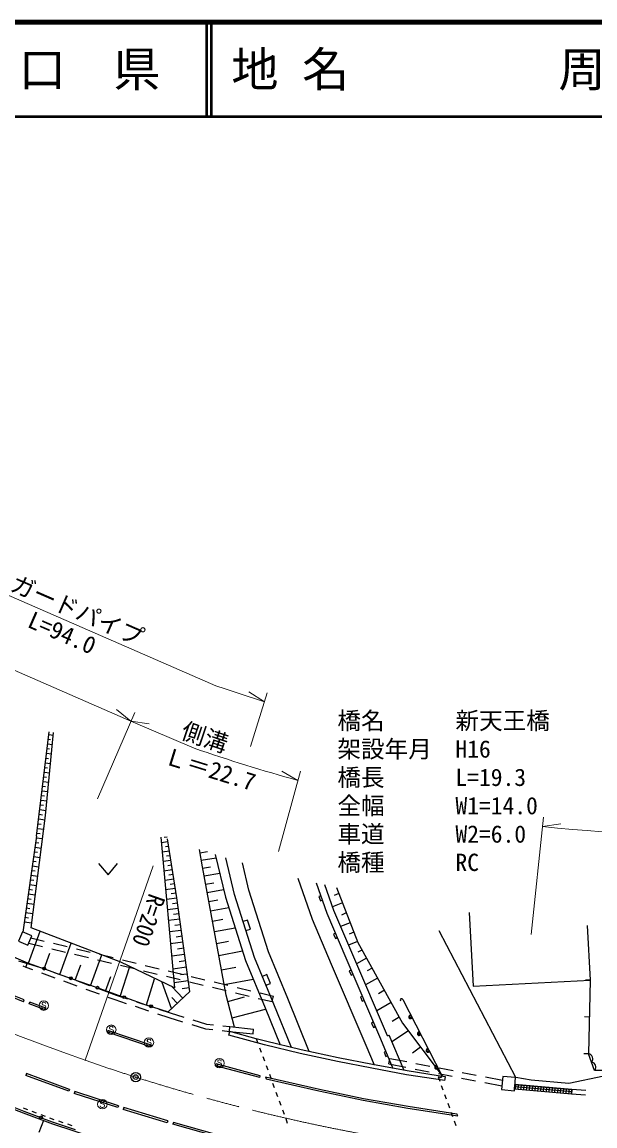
# Model space of a CAD drawing. Units: millimetres at full size, sheet at 1:1000; details may follow other scales. Extents: x 40000 to 680000, y 20000 to 380000.
# Drawn here: x 348224 to 408888, y 263155 to 380000 of the extents above; entities that cross this region are included whole.
import ezdxf
from ezdxf.enums import TextEntityAlignment as Align

# ---------------------------------------------------------------- set-up
doc = ezdxf.new("R2010")
doc.units = ezdxf.units.MM
doc.header["$LTSCALE"] = 1000
doc.header["$PDMODE"] = 32
doc.header["$PDSIZE"] = 500
doc.linetypes.add('CHAIN', pattern=[18.5, 12, -1.5, 3.5, -1.5])
for name, color, linetype, lineweight in [('M-BGD', 7, 'Continuous', 25), ('M-BGD-HTXT', 7, 'Continuous', 13), ('M-BMK', 2, 'CHAIN', 13), ('M-BMK-SRVR', 3, 'Continuous', 25), ('M-STR-HTXT', 7, 'Continuous', 13), ('M-STR-STR1', 1, 'Continuous', 25), ('M-TTL', 2, 'Continuous', 140), ('M-TTL-LINE', 7, 'Continuous', 50)]:
    doc.layers.add(name, color=color, linetype=linetype, lineweight=lineweight)
doc.layers.add('M-TTL-TXT', color=7, linetype='Continuous')
doc.styles.add('ＭＳ ゴシック', font='')
doc.styles.get('ＭＳ ゴシック').set_extended_font_data('MS Gothic')

msp = doc.modelspace()

# ---------------------------------------------------------------- linework, layer by layer
at = {"layer": 'M-BGD'}
for p, q in [((349748, 293813), (351078, 304854)), ((350985, 304084), (351244, 304053)), ((351045, 304581), (351540, 304521)), ((350865, 303091), (351137, 303059)), ((350925, 303588), (351444, 303525)), ((350686, 301602), (351252, 301534)), ((350746, 302098), (351029, 302064)), ((350806, 302595), (351348, 302530)), ((350567, 300609), (351156, 300538)), ((350626, 301106), (350921, 301070)), ((350447, 299616), (351059, 299543)), ((350507, 300113), (350813, 300076)), ((350268, 298127), (350597, 298087)), ((350327, 298624), (350963, 298547)), ((350387, 299120), (350705, 299082)), ((350148, 297134), (350489, 297093)), ((350208, 297631), (350867, 297551)), ((349969, 295645), (350660, 295562)), ((350029, 296142), (350374, 296100)), ((350088, 296638), (350771, 296556)), ((349849, 294652), (350531, 294570)), ((349909, 295149), (350250, 295108)), ((349748, 293813), (348303, 283681)), ((349726, 293660), (350400, 293564)), ((349790, 294156), (350127, 294115)), ((363592, 293730), (363273, 293680)), ((349515, 292175), (349864, 292125)), ((349585, 292670), (350271, 292572)), ((349656, 293165), (349999, 293116)), ((363669, 293237), (362969, 293126)), ((363825, 292249), (363060, 292128)), ((363747, 292743), (363397, 292687)), ((367066, 292054), (367849, 292191)), ((349373, 291185), (349729, 291134)), ((349444, 291680), (350143, 291580)), ((363981, 291261), (363152, 291130)), ((363903, 291755), (363521, 291695)), ((367203, 291271), (368768, 291545)), ((372245, 288119), (371555, 291005)), ((349232, 290195), (349594, 290143)), ((349303, 290690), (350014, 290588)), ((356333, 290930), (357333, 289730)), ((357333, 289730), (358333, 290930)), ((364137, 290273), (363243, 290132)), ((364059, 290767), (363644, 290702)), ((364215, 289779), (363768, 289709)), ((367349, 290442), (368177, 290595)), ((367502, 289615), (369157, 289920)), ((349020, 288710), (349756, 288605)), ((349091, 289205), (349459, 289152)), ((349161, 289700), (349885, 289597)), ((364292, 289285), (363335, 289134)), ((364370, 288791), (363892, 288716)), ((367663, 288741), (368536, 288902)), ((377433, 289390), (378948, 285030)), ((348879, 287720), (349627, 287613)), ((348950, 288215), (349324, 288162)), ((364448, 288298), (363427, 288137)), ((364529, 287787), (364018, 287706)), ((367824, 287868), (369571, 288189)), ((374313, 281600), (372245, 288119)), ((379850, 287516), (379661, 287450)), ((379661, 287450), (379825, 286978)), ((381757, 287754), (381257, 287559)), ((348738, 286730), (349498, 286622)), ((348808, 287225), (349189, 287171)), ((364609, 287276), (363519, 287126)), ((364684, 286731), (364139, 286656)), ((368001, 286903), (368966, 287081)), ((368179, 285938), (370108, 286293)), ((379825, 286978), (380014, 287044)), ((382147, 286752), (381103, 286346)), ((348526, 285245), (348919, 285189)), ((348596, 285740), (349369, 285630)), ((348667, 286235), (349054, 286180)), ((364759, 286186), (363620, 286029)), ((364838, 285617), (364268, 285538)), ((382553, 285707), (382040, 285480)), ((348455, 284750), (349241, 284638)), ((364916, 285047), (363725, 284883)), ((364999, 284451), (364403, 284369)), ((368382, 284835), (369486, 285038)), ((368586, 283731), (370792, 284138)), ((372110, 284943), (371634, 284792)), ((371936, 283839), (372413, 283990)), ((372413, 283990), (372110, 284943)), ((378948, 285030), (380971, 280288)), ((382959, 284665), (381957, 284276)), ((408063, 284387), (408380, 278580)), ((348898, 280393), (350126, 283762)), ((349169, 283059), (350578, 282720)), ((365081, 283856), (363835, 283684)), ((365167, 283233), (364544, 283147)), ((381399, 283545), (381215, 283467)), ((381215, 283467), (381411, 283007)), ((381411, 283007), (381595, 283085)), ((383349, 283660), (382862, 283436)), ((348933, 282499), (350390, 282148)), ((351362, 281915), (352821, 281564)), ((351551, 282487), (353009, 282136)), ((352217, 279183), (353428, 282502)), ((353981, 281903), (355440, 281552)), ((365253, 282610), (363950, 282430)), ((365343, 281958), (364691, 281868)), ((368818, 282470), (370080, 282702)), ((369050, 281208), (371574, 281673)), ((376365, 276634), (374313, 281600)), ((383737, 282663), (382801, 282298)), ((384217, 281776), (383765, 281557)), ((347833, 280622), (350416, 279859)), ((348621, 279962), (348793, 280432)), ((348804, 280428), (350683, 279743)), ((350558, 279788), (351163, 281448)), ((353793, 281331), (355252, 280980)), ((355488, 277990), (356681, 281261)), ((356224, 280747), (357682, 280396)), ((356412, 281319), (357871, 280968)), ((358843, 280734), (360302, 280384)), ((365432, 281307), (364070, 281119)), ((365526, 280626), (364845, 280532)), ((384705, 280901), (383648, 280313)), ((348318, 280090), (348621, 279962)), ((348621, 279962), (349335, 279702)), ((350274, 279360), (351683, 278846)), ((350416, 279859), (350422, 279857)), ((350704, 279753), (352313, 279161)), ((351622, 279400), (353031, 278886)), ((353853, 278586), (354449, 280222)), ((358624, 276865), (359650, 280034)), ((358655, 280163), (360113, 279812)), ((361086, 279579), (362544, 279228)), ((361274, 280150), (362732, 279800)), ((363705, 279566), (365163, 279216)), ((365620, 279945), (364196, 279748)), ((369334, 279667), (370875, 279951)), ((380971, 280288), (384633, 271707)), ((383064, 279643), (382880, 279565)), ((382880, 279565), (383076, 279105)), ((385293, 279845), (384759, 279565)), ((348390, 276302), (343888, 278093)), ((348464, 276487), (343962, 278278)), ((352313, 279161), (353241, 278832)), ((352623, 278503), (354032, 277989)), ((353524, 278732), (356070, 277831)), ((353971, 278544), (355380, 278030)), ((357053, 277420), (357624, 278985)), ((361388, 275970), (362265, 278740)), ((364048, 275576), (363078, 278345)), ((363516, 278995), (364975, 278644)), ((365817, 278520), (364327, 278315)), ((365719, 279233), (365006, 279134)), ((365947, 278411), (367406, 278060)), ((366135, 278982), (367594, 278632)), ((368566, 278398), (370025, 278048)), ((369618, 278126), (372700, 278694)), ((374134, 279166), (373672, 278975)), ((374054, 278051), (374516, 278241)), ((374516, 278241), (374134, 279166)), ((383076, 279105), (383260, 279183)), ((385880, 278791), (384596, 278091)), ((408380, 278580), (407880, 278592)), ((408380, 278580), (408199, 270778)), ((354971, 277647), (356381, 277133)), ((356320, 277687), (358198, 277002)), ((356352, 277731), (358497, 276972)), ((358198, 277002), (359396, 276606)), ((358497, 276972), (358899, 276833)), ((365244, 276692), (364128, 277888)), ((365920, 277776), (365175, 277673)), ((368378, 277826), (369837, 277476)), ((370809, 277242), (372267, 276892)), ((370997, 277814), (372456, 277464)), ((373428, 277230), (374837, 276892)), ((386591, 277514), (385956, 277151)), ((348390, 276302), (348464, 276487)), ((348964, 276081), (349035, 276268)), ((350654, 275437), (348964, 276081)), ((350725, 275624), (349035, 276268)), ((357320, 276790), (358033, 276530)), ((358033, 276530), (359239, 276131)), ((359182, 276734), (361336, 275987)), ((360188, 275817), (361612, 275345)), ((360346, 276291), (361770, 275820)), ((361336, 275987), (361736, 275860)), ((362022, 275769), (363688, 275241)), ((364646, 276134), (364088, 276732)), ((370002, 276343), (371765, 276815)), ((373240, 276658), (374697, 276308)), ((374697, 276308), (374837, 276892)), ((378642, 271018), (376365, 276634)), ((384241, 276884), (384058, 276805)), ((384058, 276805), (384254, 276345)), ((384254, 276345), (384438, 276424)), ((387302, 276237), (385777, 275323)), ((388549, 276526), (392684, 268503)), ((350654, 275437), (350725, 275624)), ((362561, 275031), (363766, 274632)), ((362719, 275506), (363918, 275109)), ((363766, 274632), (365229, 274186)), ((363918, 275109), (365355, 274670)), ((370474, 274580), (374000, 275524)), ((388167, 274684), (387416, 274208)), ((408290, 274679), (407790, 274690)), ((366185, 273894), (367648, 273447)), ((366312, 274378), (367749, 273939)), ((367648, 273447), (368420, 273362)), ((367749, 273939), (368498, 273856)), ((369492, 273746), (370241, 273663)), ((370186, 273166), (370237, 273664)), ((370237, 273664), (372736, 273410)), ((385419, 274125), (385235, 274046)), ((385235, 274046), (385431, 273586)), ((385431, 273586), (385615, 273665)), ((357320, 273264), (357256, 273075)), ((361841, 271530), (357256, 273075)), ((361904, 271719), (357320, 273264)), ((369414, 273252), (370186, 273166)), ((370105, 272749), (370209, 273135)), ((370186, 273166), (372686, 272912)), ((373031, 272376), (370209, 273135)), ((372686, 272912), (372736, 273410)), ((386907, 272678), (387090, 272756)), ((388681, 269031), (387090, 272756)), ((389148, 273205), (387394, 272045)), ((361904, 271719), (361841, 271530)), ((384633, 271707), (385526, 269615)), ((390417, 271503), (389564, 270868)), ((386737, 271037), (386553, 270958)), ((386553, 270958), (386750, 270498)), ((386750, 270498), (386934, 270577)), ((387048, 269715), (387162, 270304)), ((387162, 270304), (388952, 269957)), ((408199, 270778), (407700, 270789)), ((408199, 270778), (407700, 270789)), ((368718, 269530), (368770, 269723)), ((373391, 268264), (368718, 269530)), ((373391, 268264), (368718, 269530)), ((373443, 268457), (368770, 269723)), ((373443, 268457), (368770, 269723)), ((387048, 269715), (388869, 269362)), ((389851, 269172), (391324, 268887)), ((389934, 269767), (391406, 269482)), ((392388, 269292), (393861, 269007)), ((394843, 268817), (396315, 268532)), ((348682, 268688), (348613, 268500)), ((353166, 266821), (348613, 268500)), ((353236, 267009), (348682, 268688)), ((373391, 268264), (373443, 268457)), ((373998, 268348), (374081, 268124)), ((393049, 268342), (392272, 268463)), ((392306, 268697), (393778, 268412)), ((392988, 267947), (393049, 268342)), ((394760, 268222), (396233, 267937)), ((397214, 267747), (399035, 267394)), ((397297, 268342), (399087, 267995)), ((353236, 267009), (353166, 266821)), ((353806, 266794), (353744, 266604)), ((358360, 265097), (353744, 266604)), ((358422, 265287), (353806, 266794)), ((406403, 266505), (400381, 267034)), ((406425, 266754), (400402, 267284)), ((406442, 267003), (400424, 267533)), ((400470, 267529), (400426, 267031)), ((400768, 267502), (400725, 267004)), ((401067, 267476), (401023, 266978)), ((401366, 267450), (401322, 266952)), ((401665, 267423), (401621, 266925)), ((401964, 267397), (401920, 266899)), ((402263, 267371), (402219, 266873)), ((402561, 267345), (402518, 266846)), ((402860, 267318), (402816, 266820)), ((403159, 267292), (403115, 266794)), ((403458, 267266), (403414, 266768)), ((403757, 267239), (403713, 266741)), ((404056, 267213), (404012, 266715)), ((404355, 267187), (404311, 266689)), ((404653, 267160), (404610, 266662)), ((404952, 267134), (404908, 266636)), ((405251, 267108), (405207, 266610)), ((405550, 267082), (405506, 266583)), ((405849, 267055), (405805, 266557)), ((406148, 267029), (406104, 266531)), ((406403, 266505), (406446, 267003)), ((407897, 266403), (406403, 266505)), ((407932, 266902), (406442, 267003)), ((346632, 265412), (348422, 264729)), ((358422, 265287), (358360, 265097)), ((348327, 265086), (348529, 265009)), ((348422, 264729), (350089, 264093)), ((348529, 265009), (348795, 264908)), ((349262, 264730), (349729, 264551)), ((350196, 264373), (350663, 264194)), ((359006, 265102), (358948, 264911)), ((363589, 263496), (358948, 264911)), ((363647, 263688), (359006, 265102)), ((394358, 264222), (394280, 264436)), ((350489, 263726), (350008, 262469)), ((350369, 263985), (351506, 263551)), ((351130, 264016), (351597, 263838)), ((351506, 263551), (353865, 262777)), ((352072, 263681), (352547, 263525)), ((353022, 263369), (353497, 263214)), ((363647, 263688), (363589, 263496)), ((364250, 263532), (364195, 263340)), ((368828, 262021), (364195, 263340)), ((368883, 262213), (364250, 263532))]:
    msp.add_line(p, q, dxfattribs=at)
for points in [[(362916, 293704), (364378, 277768), (358681, 280498), (349174, 284125), (350718, 296013), (351569, 304816)], [(314637, 295735), (326812, 290072), (337840, 285060), (348804, 280428)], [(363688, 275241), (365975, 277374), (364606, 287294), (363621, 293541)], [(370733, 273614), (369823, 277011), (367324, 290581), (367004, 292409)], [(368690, 291873), (369767, 287371), (371899, 280648), (373962, 275655), (375549, 271742)], [(376745, 271454), (374887, 276034), (372839, 280991), (370731, 287639), (369800, 291530)], [(379378, 288874), (380486, 285686), (382508, 280944), (386171, 272364), (387500, 269250)], [(386907, 272678), (383244, 281258), (381233, 285975), (380291, 288684)], [(381507, 288399), (383769, 282581), (388527, 274038), (392700, 268441)], [(395575, 285754), (396000, 277962), (408380, 278580)], [(409817, 268409), (406132, 267629), (402123, 268015), (400528, 268290), (392382, 283804)], [(392988, 267947), (388932, 268577), (385254, 269260), (381624, 269963), (377688, 270816), (373892, 271730), (370105, 272749)], [(409649, 269014), (408846, 269034), (408199, 270778)], [(373998, 268348), (379706, 267052), (384370, 266072), (389104, 265229), (394280, 264436)], [(374081, 268124), (379663, 266857), (384332, 265876), (389071, 265031), (394358, 264222)], [(342543, 266757), (348351, 264542), (351439, 263363), (355858, 261912), (361158, 260265)]]:
    msp.add_lwpolyline(points, dxfattribs=at)
for points in [[(347853, 282697), (348841, 282280), (349261, 283277), (348273, 283694)], [(400487, 268270), (399120, 268387), (399002, 267002), (400368, 266886)], [(406446, 267003), (406403, 266505), (400381, 267034), (400424, 267533)]]:
    msp.add_lwpolyline(points, close=True, dxfattribs=at)
for centre, radius in [((350563, 279805), 150), ((350563, 279805), 120), ((350563, 279805), 100), ((353383, 278782), 150), ((353383, 278782), 120), ((353383, 278782), 100), ((356211, 277781), 150), ((356211, 277781), 120), ((356211, 277781), 100), ((359040, 276784), 150), ((359040, 276784), 120), ((359040, 276784), 100), ((361879, 275814), 150), ((361879, 275814), 120), ((361879, 275814), 100), ((389365, 274697), 112), ((389365, 274697), 100), ((390282, 272919), 112), ((390282, 272919), 100), ((391198, 271141), 112), ((391198, 271141), 100), ((392114, 269363), 112), ((392114, 269363), 100), ((350229, 264039), 150), ((350229, 264039), 120), ((350229, 264039), 100)]:
    msp.add_circle(centre, radius, dxfattribs=at)
for centre, radius, start, end in [((388416, 276458), 150, 27.26198, 207.26198), ((389365, 274697), 188, 80.39208, 334.13188), ((389365, 274697), 150, 68.6716, 345.85236), ((390282, 272919), 188, 80.39208, 334.13188), ((390282, 272919), 150, 68.6716, 345.85236), ((391198, 271141), 188, 80.39208, 334.13188), ((391198, 271141), 150, 68.6716, 345.85236), ((408164, 270269), 510, 314.69376, 86.01197), ((392114, 269363), 188, 80.39208, 334.13188), ((392114, 269363), 150, 68.6716, 345.85236), ((408487, 269397), 510, 314.69376, 86.01197), ((392550, 268434), 150, 207.26198, 27.26198)]:
    msp.add_arc(centre, radius, start, end, dxfattribs=at)
at = {"layer": 'M-BGD-HTXT'}
for p, q in [((350381, 276205), (350336, 276114)), ((350336, 276114), (350336, 276068)), ((350336, 276068), (350381, 275978)), ((350472, 276250), (350381, 276205)), ((350381, 275978), (350654, 275887)), ((350563, 276250), (350472, 276250)), ((350654, 276205), (350563, 276250)), ((350700, 276114), (350654, 276205)), ((350654, 275887), (350700, 275841)), ((350700, 275841), (350745, 275750)), ((350336, 275614), (350290, 275705)), ((350381, 275568), (350336, 275614)), ((350472, 275523), (350381, 275568)), ((350563, 275523), (350472, 275523)), ((350654, 275568), (350563, 275523)), ((350700, 275614), (350654, 275568)), ((350745, 275705), (350700, 275614)), ((350745, 275750), (350745, 275705)), ((357536, 273657), (357491, 273566)), ((357491, 273566), (357491, 273521)), ((357491, 273521), (357536, 273430)), ((357627, 273702), (357536, 273657)), ((357536, 273430), (357809, 273339)), ((357718, 273702), (357627, 273702)), ((357809, 273657), (357718, 273702)), ((357855, 273566), (357809, 273657)), ((357491, 273066), (357446, 273157)), ((357536, 273021), (357491, 273066)), ((357627, 272975), (357536, 273021)), ((357718, 272975), (357627, 272975)), ((357809, 273021), (357718, 272975)), ((357809, 273339), (357855, 273293)), ((357855, 273066), (357809, 273021)), ((357855, 273293), (357900, 273202)), ((357900, 273157), (357855, 273066)), ((357900, 273202), (357900, 273157)), ((361527, 272299), (361482, 272208)), ((361618, 272345), (361527, 272299)), ((361709, 272345), (361618, 272345)), ((361800, 272299), (361709, 272345)), ((361845, 272208), (361800, 272299)), ((361482, 271708), (361436, 271799)), ((361482, 272208), (361482, 272163)), ((361482, 272163), (361527, 272072)), ((361527, 271663), (361482, 271708)), ((361527, 272072), (361800, 271981)), ((361618, 271617), (361527, 271663)), ((361709, 271617), (361618, 271617)), ((361800, 271663), (361709, 271617)), ((361800, 271981), (361845, 271936)), ((361845, 271708), (361800, 271663)), ((361845, 271936), (361891, 271845)), ((361891, 271799), (361845, 271708)), ((361891, 271845), (361891, 271799)), ((368989, 270117), (368943, 270026)), ((368989, 270117), (368943, 270026)), ((368943, 270026), (368943, 269980)), ((368943, 270026), (368943, 269980)), ((368943, 269980), (368989, 269889)), ((368943, 269980), (368989, 269889)), ((369080, 270162), (368989, 270117)), ((369080, 270162), (368989, 270117)), ((369171, 270162), (369080, 270162)), ((369171, 270162), (369080, 270162)), ((369262, 270117), (369171, 270162)), ((369262, 270117), (369171, 270162)), ((369307, 270026), (369262, 270117)), ((369307, 270026), (369262, 270117)), ((368943, 269526), (368898, 269617)), ((368943, 269526), (368898, 269617)), ((368989, 269480), (368943, 269526)), ((368989, 269480), (368943, 269526)), ((368989, 269889), (369262, 269798)), ((368989, 269889), (369262, 269798)), ((369080, 269435), (368989, 269480)), ((369080, 269435), (368989, 269480)), ((369171, 269435), (369080, 269435)), ((369171, 269435), (369080, 269435)), ((369262, 269480), (369171, 269435)), ((369262, 269480), (369171, 269435)), ((369262, 269798), (369307, 269753)), ((369262, 269798), (369307, 269753)), ((369307, 269526), (369262, 269480)), ((369307, 269526), (369262, 269480)), ((369307, 269753), (369352, 269662)), ((369307, 269753), (369352, 269662)), ((369352, 269617), (369307, 269526)), ((369352, 269617), (369307, 269526)), ((369352, 269662), (369352, 269617)), ((369352, 269662), (369352, 269617)), ((356544, 265179), (356499, 265270)), ((356590, 265770), (356544, 265679)), ((356544, 265679), (356544, 265633)), ((356544, 265633), (356590, 265542)), ((356681, 265815), (356590, 265770)), ((356590, 265542), (356862, 265452)), ((356771, 265815), (356681, 265815)), ((356862, 265770), (356771, 265815)), ((356908, 265679), (356862, 265770)), ((356862, 265452), (356908, 265406)), ((356908, 265406), (356953, 265315)), ((356953, 265270), (356908, 265179)), ((356953, 265315), (356953, 265270)), ((356590, 265133), (356544, 265179)), ((356681, 265088), (356590, 265133)), ((356771, 265088), (356681, 265088)), ((356862, 265133), (356771, 265088)), ((356908, 265179), (356862, 265133))]:
    msp.add_line(p, q, dxfattribs=at)
for centre in [(350518, 275887), (357673, 273339), (361663, 271981), (369125, 269798), (369125, 269798), (356726, 265452)]:
    msp.add_circle(centre, 500, dxfattribs=at)
at = {"layer": 'M-BMK'}
msp.add_lwpolyline([(317705, 285994), (319997, 284923), (322290, 283853), (324584, 282787), (326881, 281727), (329181, 280674), (331485, 279629), (333794, 278596), (336109, 277576), (338430, 276570), (340759, 275581), (343095, 274610), (345439, 273659), (347793, 272731), (350156, 271827), (352528, 270949), (354911, 270100), (354933, 270092)], dxfattribs=at)
msp.add_arc((420849, 458919), 200000, 250.7501, 281.52217, dxfattribs=at)
at = {"layer": 'M-BMK-SRVR'}
msp.add_circle((360257, 268318), 500, dxfattribs=at)
msp.add_point((360257, 268318), dxfattribs=at)
at = {"layer": 'M-STR-HTXT'}
for p, q in [((368758, 309753), (329392, 326876)), ((359758, 306013), (326428, 320535)), ((373900, 308056), (372235, 309098)), ((374197, 309010), (372425, 303315)), ((360152, 306932), (356224, 297768)), ((359758, 306013), (358216, 307230)), ((359758, 306013), (366451, 303144)), ((359758, 306013), (361701, 305724)), ((377696, 300698), (375380, 292209)), ((377433, 299734), (375731, 300716)), ((403445, 295845), (402119, 283422)), ((403339, 294851), (405282, 295146)), ((362106, 290702), (354912, 270101))]:
    msp.add_line(p, q, dxfattribs=at)
for radius, start, end in [(158000, 250.7501, 252.71373), (165000, 250.75, 254.74401), (165000, 263.9082, 281.52217)]:
    msp.add_arc((420849, 458919), radius, start, end, dxfattribs=at)
at = {"layer": 'M-STR-STR1'}
for p, q in [((373031, 272376), (373204, 271906)), ((373377, 271437), (373550, 270968)), ((373722, 270499), (373895, 270030)), ((374068, 269561), (374241, 269091)), ((374414, 268622), (374586, 268153)), ((374759, 267684), (374932, 267215)), ((392486, 267872), (392316, 268342)), ((375105, 266745), (375278, 266276)), ((392826, 266932), (392656, 267402)), ((393166, 265991), (392996, 266461)), ((375450, 265807), (375623, 265338)), ((393507, 265051), (393337, 265521)), ((375796, 264869), (375969, 264400)), ((393847, 264111), (393677, 264581)), ((376142, 263930), (376315, 263461)), ((394187, 263170), (394017, 263641))]:
    msp.add_line(p, q, dxfattribs=at)
msp.add_lwpolyline([(392272, 268463), (389000, 268971), (385329, 269653), (381705, 270355), (377777, 271206), (373991, 272117), (373031, 272376)], dxfattribs=at)
at = {"layer": 'M-TTL'}
msp.add_line((680000, 380000), (40000, 380000), dxfattribs=at)
at = {"layer": 'M-TTL-LINE'}
for p, q in [((367750, 380000), (367750, 370000)), ((368250, 380000), (368250, 370000)), ((40000, 370000), (680000, 370000))]:
    msp.add_line(p, q, dxfattribs=at)

# ---------------------------------------------------------------- texts
at = {"layer": 'M-STR-HTXT', "style": 'ＭＳ ゴシック'}
for s, rotation, p in [('ガードパイプ', 336.492, (353502, 316389)), ('L=94.0', 336.492, (351886, 314011)), ('側溝', 341.284, (367116, 302913)), ('Ｌ＝22.7', 342.831, (367668, 299547))]:
    msp.add_text(s, height=1833, rotation=rotation, dxfattribs=at).set_placement(p, align=Align.BOTTOM_CENTER)
for s, p in [('橋名\u3000\u3000\u3000新天王橋', (381615, 304589)), ('架設年月\u3000H16', (381615, 301589)), ('橋長\u3000\u3000\u3000L=19.3', (381615, 298589)), ('全幅\u3000\u3000\u3000W1=14.0', (381615, 295589)), ('車道\u3000\u3000\u3000W2=6.0', (381615, 292589)), ('橋種\u3000\u3000\u3000RC', (381615, 289589))]:
    msp.add_text(s, height=1833, dxfattribs=at).set_placement(p, align=Align.BOTTOM_LEFT)
at = {"layer": 'M-STR-HTXT', "style": 'ＭＳ ゴシック', "width": 0.9}
msp.add_text('R=200', height=1833, rotation=250.75, dxfattribs=at).set_placement((360250, 285387), align=Align.BOTTOM_CENTER)
at = {"layer": 'M-TTL-TXT', "style": 'ＭＳ ゴシック'}
msp.add_text('山\u3000口\u3000県', height=3666, dxfattribs=at).set_placement((350375, 375000), align=Align.MIDDLE_CENTER)
for s, p in [('地 名', (370380, 375000)), ('周南市大字須々万本郷', (405024, 375000))]:
    msp.add_text(s, height=3666, dxfattribs=at).set_placement(p, align=Align.MIDDLE_LEFT)

doc.saveas('drawing.dxf')
